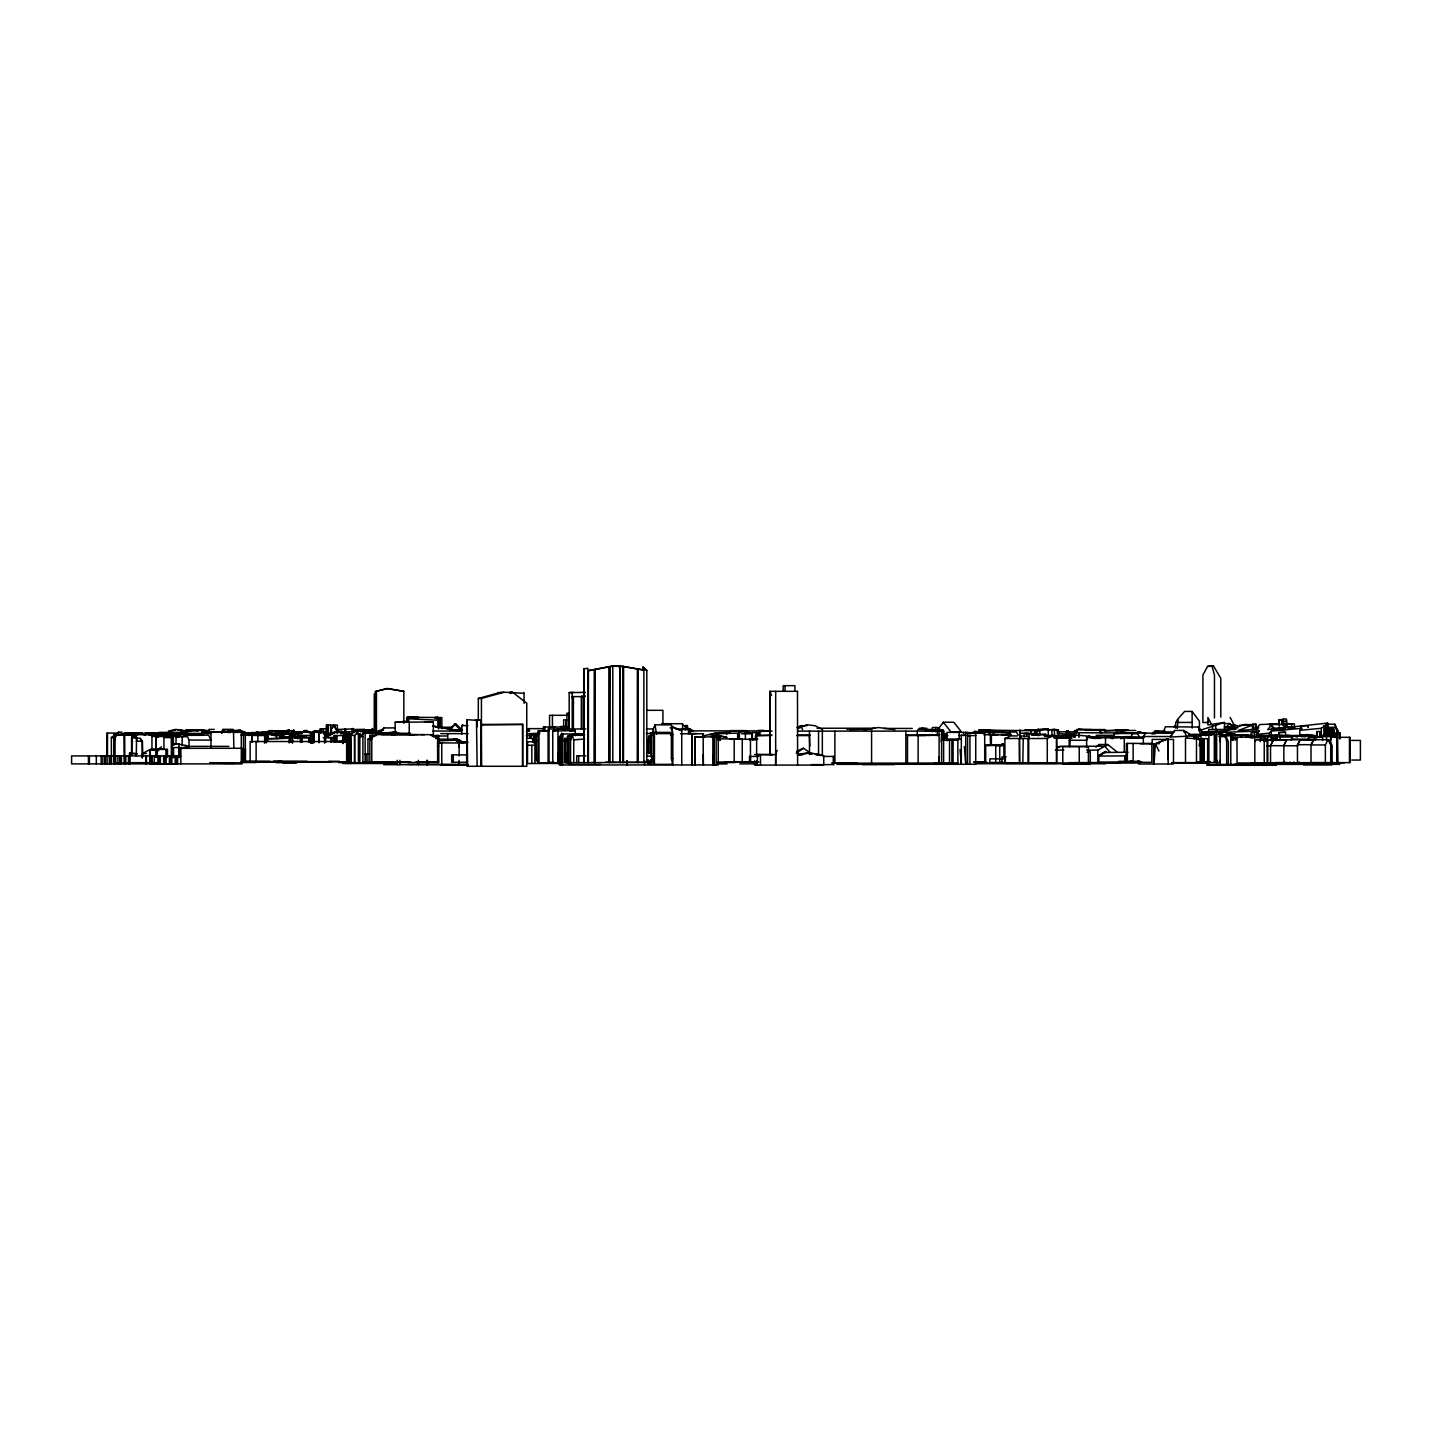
<?xml version="1.0" encoding="UTF-8"?>
<svg xmlns="http://www.w3.org/2000/svg" width="1432" height="1432" viewBox="0 0 1432 1432"><rect width="100%" height="100%" fill="white"/><g stroke="black" fill="none" stroke-linecap="round" stroke-linejoin="round"><path stroke-width="1.5" d="M1033.94 735.01L1033.94 733.632L1036.231 732.772L1038.755 734.365L1031.881 735.278L1045.933 734.365L1038.755 734.365M314.235 742.492L313.608 732.665L312.194 732.665L312.445 743.351M587.8 686.519L587.89 670.874L615.545 665.719L620.217 666.56L620.217 762.522M245.445 748.524L245.337 761.788L245.337 734.723L246.984 734.723L245.14 735.493L246.984 734.723M994.22 734.544L993.128 732.289L994.22 734.544L990.121 734.706L1010.867 735.189L1009.649 734.562M348.925 736.388L348.728 731.627L348.728 736.191M777.129 750.386L775.679 754.592L775.679 765.082L775.679 691.334M477.053 726.919L477.142 720.35L475.138 720.207L481.438 719.92L479.183 719.92M1167.796 759.515L1168.154 739.431M620.02 670.928L620.11 666.56L623.6 666.399L623.475 762.522M459.028 747.325L459.135 742.993C455.788 738.948 457.345 742.492 457.041 738.858A39.595 2.864 8.9 0 1 452.995 739.27M1220.297 760.32L1220.153 764.437L1220.153 734.401L1192.212 734.598L1194.127 737.82M481.206 729.228L481.438 724.878L522.787 724.413L481.188 724.413L481.438 766.281L481.438 698.44L503.849 692.265M941.2 741.937L941.612 735.618L943.616 735.618L943.616 763.023L832.26 763.238M267.641 740.022L267.945 735.654L264.544 734.849M1220.153 741.812L1220.565 735.994L1225.255 734.598L1228.352 741.812L1228.352 764.437M136.291 756.024L136.541 738.142L140.103 738.357L142.448 741.257L142.752 754.038M1337.094 739.628L1337.381 736.836L1337.739 762.988L1311.282 762.988M135.968 734.455L135.968 737.981L136.309 734.437M177.013 737.373L178.338 734.598L178.821 737.462M169.585 735.046L168.332 735.511L176.351 734.67M145.348 733.256L180.128 733.059M176.136 734.401L176.566 733.184M180.504 734.419L180.683 733.22L138.761 733.56M1199.193 745.893L1200.141 739.682L1196.651 735.475L1194.234 738.858M371.461 740.129L371.282 735.744L370.798 738.644C370.208 732.987 378.692 736.352 369.725 735.779L369.725 738.644L367.952 739.216L367.952 762.003M438.353 744.944L438.532 746.663M1105.146 731.537L1104.895 729.568L1076.596 729.568L1076.005 732.665L1076.005 731.179L1074.788 731.179M350.375 759.264L350.428 763.489L350.428 740.935L348.674 740.935L348.728 746.645M221.942 733.309L222.748 729.353L233.094 729.353M1270.739 740.684L1271.365 737.623L1277.29 738.16L1271.365 737.623M1275.966 740.684L1276.592 737.623M402.911 721.37L406.527 721.37L407.153 717.146L417.911 717.217C418.681 721.245 404.898 713.512 407.959 721.37M180.504 733.703L180.88 731.895L181.864 732.289M201.679 733.703L202.055 731.895L203.058 732.289M1329.594 743.369L1331.635 737.015L1336.146 736.531L1337.47 739.36L1337.47 763.668L1283.842 763.703L1283.842 745.66L1286.527 739.897L1273.209 739.932L1270.542 745.66L1270.542 763.238M1113.111 737.587L1114.203 733.488L1137.473 733.506L1139.603 737.534M570.545 740.505L572.03 734.92L573.731 739.897L573.731 762.63M290.947 734.043L291.34 732.665L291.645 734.043M1131.155 737.48L1132.318 733.488L1137.473 733.506M365.339 731.322L365.679 730.177L375.274 730.177M186.948 731.143L185.927 730.141C189.4 728.906 192.694 731.967 192.067 729.747L201.93 729.747L209.054 731.34L209.054 729.425L214.245 729.389M1065.265 736.066L1066.876 730.821L1068.129 730.821L1068.845 733.56M1067.287 733.56L1068.129 730.821M974.44 732.307L974.798 731.108L975.407 732.933M1283 723.643L1281.604 723.769L1281.891 719.634L1279.259 719.634L1279.098 723.894L1270.005 723.769L1277.953 723.983M694.842 737.319L703.327 736.818L694.842 737.319L694.842 764.939M1177.301 728.369L1178.071 720.063L1175.726 722.283L1175.726 728.172M1192.176 728.047L1192.086 711.436L1184.622 711.436L1177.014 720.028M1153.494 734.025L1154.944 731.215L1165.38 731.215M712.868 764.939L712.868 737.247L718.238 736.263L718.238 764.939L559.321 764.939L559.321 737.176L561.845 733.363L560.449 737.176L560.467 764.939M651.542 757.206L651.918 756.132L647.443 756.132M1001.147 745.356L987.382 745.356L1003.259 744.694L991.32 745.302L991.445 734.652L990.121 734.544M1008.45 735.189L1009.649 732.003L1010.867 735.189M974.44 733.238L975.085 731.555L979.291 731.555M407.189 721.37L407.189 717.199L441.861 717.575L441.861 728.691M1174.258 727.134L1174.938 725.38M1006.213 732.754L1008.092 734.544M363.621 730.535L364.856 730.535L364.534 729.425L355.906 729.425M1291.27 739.807L1292.452 737.015L1280.029 737.05L1270.327 735.243L1265.315 740.058M1163.07 732.235L1165.469 726.758L1198.316 727.062L1205.869 735.797M1307.899 739.252L1308.884 737.015L1313.395 736.531L1336.146 736.531M1273.245 739.843L1270.542 746L1266.694 746M1250.798 736.979L1248.292 734.67L1246.198 736.979L1261.431 735.583L1265.1 737.766L1264.026 739.521L1256.473 736.746L1252.141 738.107L1246.771 736.871M168.743 734.795L158.648 735.117M1300.149 739.897L1297.464 745.803L1270.542 745.66M1094.853 738.751L1096.429 735.296L1114.543 735.296L1113.111 738.339M527.334 731.358L528.408 728.637L543.498 728.637M672.825 764.939L672.825 734.347L671.447 724.861L655.086 724.861L653.457 728.423L653.422 764.366M1283.842 745.66L1286.509 739.914M1125.373 756.615L1126.912 753.483L1127.342 756.597M351.61 730.141L352.433 728.476L353.561 731.68M371.407 730.087L372.213 728.476L373.322 729.747L363.674 729.765M1281.729 723.894L1281.891 719.634M1069.221 746.376L1069.221 740.272L1071.548 735.618C1073.517 734.294 1104.448 737.247 1091.703 738.196L1095.176 736.961M970.556 732.647L969.929 733.9M1088.964 735.618L1086.62 740.272L1069.221 740.237M397.058 763.184L359.844 763.184L359.844 736.675L364.766 732.683L397.058 732.951M1325.37 763.417L1325.37 744.944L1328.073 739.682L1330.722 745.034L1330.722 763.417L1311.014 763.417M1248.292 734.67L1235.386 735.672M1291.27 740.058L1292.917 736.227L1312.732 735.69L1309.439 736.227L1307.899 739.807M1220.798 717.11L1220.798 678.321L1213.531 666.059L1207.623 666.363L1202.898 674.991L1202.898 722.587L1208.68 722.39M1297.464 763.703L1297.464 744.694L1300.202 739.753M1311.014 763.703L1311.014 744.694L1313.753 739.753L1311.014 744.944L1325.37 744.944M188.29 731.161L189.024 729.819L197.061 729.783L198.386 730.929L189.919 730.929M383.865 762.88L350.464 762.88L350.464 735.063L354.062 731.018L358.34 731.018L356.461 733.56L360.041 734.222A2.721 1.325 3.5 0 0 360.399 735.099L361.723 735.672M1329.361 735.565L1319.964 735.583L1339.779 734.831L1339.779 739.055M653.457 730.356L651.918 733.811M237.73 732.217C240.325 729.747 243.995 732.737 237.73 730.768L237.73 732.217L233.935 732.468M1193.375 735.923L1170.481 736.997L1174.491 730.427L1183.673 730.427L1194.127 736.764L1196.883 736.71M203.434 735.296L188.505 735.314L189.865 733.685M111.392 763.883L111.356 737.748L112.161 736.478L116.225 736.478M334.372 725.022L330.72 729.443L334.372 725.022L336.162 729.479L354.08 728.87L354.08 732.754M163.946 749.401L163.946 737.605L173.362 737.605L173.362 743.709L172.144 745.589L176.924 743.709L189.024 746.233M1326.766 727.51L1334.749 727.51C1340.424 729.049 1335.054 736.334 1333.55 734.491L1334.302 734.992M1209.521 735.457L1211.866 732.074L1217.934 732.074L1223.376 736.621L1222.373 736.46M1074.036 735.475L1078.35 729.336L1092.294 729.622M1170.481 736.997L1172.754 733.274L1074.143 732.683L1074.143 737.337M1143.345 743.512L1143.345 736.531L1145.636 733.274M585.294 695.988L581.338 696.704L581.338 728.816M764.42 730.893L763.31 731.215M1201.806 735.565L1188.918 735.225M671.644 760.571L672.145 733.614L656.894 733.614M938.085 729.192L943.33 722.229L953.802 722.229L961.319 731.77L950.866 731.77L943.33 722.229M1218.238 732.343L1225.04 732.2L1230.357 734.92L1224.772 735.099L1218.346 732.2M379.892 733.059L384.009 727.939L394.928 727.904M1230.786 735.69L1232.164 733.972L1228.37 733.972L1224.772 736.066L1230.786 735.69L1230.786 764.437M572.603 735.976L570.348 735.028L569.453 736.138L572.12 735.618L570.545 735.493M571.064 735.493L584.399 734.92M1253.43 729.479L1253.43 724.789L1238.215 730.517L1255.971 729.192L1259.82 724.538L1272.332 724.073L1267.714 729.568L1327.679 723.088L1327.679 734.419M1254.808 741.74L1256.795 739.395L1267.105 741.024L1256.795 739.395M570.33 735.028L565.372 740.845L567.269 740.863L567.269 762.737M403.197 733.99L395.16 732.969L396.109 731.842L383.669 733.148M379.194 733.399L384.009 727.939M461.784 734.025L461.784 725.577L462.876 724.789M347.135 733.685L345.613 734.079L346.419 731.788L346.419 734.043L336.932 731.537C314.055 744.318 337.057 726.167 344.271 732.468L336.574 731.143M457.291 740.881L459.135 742.922L467.065 742.922M266.28 732.737L267.569 731.305L270.236 731.305L268.428 733.291M356.461 733.56L354.51 735.601L350.464 735.063M449.916 729.98L455.627 723.769L462.464 730.141M233.541 732.164L233.864 747.504M1237.624 728.029L1232.934 727.116L1229.605 723.536L1224.485 728.906L1224.485 722.426L1207.91 724.968L1207.91 717.486L1211.83 724.825M1255.918 734.419L1269.217 733.166L1271.24 731.108L1302.136 728.262L1299.826 730.32L1299.826 734.419M448.86 729.336L455.627 723.769M600.921 764.384L568.934 764.384L568.934 739.037L570.545 737.444L570.545 764.384M1257.063 733.274L1259.354 731M557.943 752.963L558.426 763.417M124.136 763.883L123.94 734.688L127.609 734.688M221.244 732.54L222.569 731.251L227.706 731.895L222.569 731.251M1299.826 730.32L1321.271 728.297L1325.316 725.38L1325.316 734.419M1327.679 723.088L1327.339 736.138M210.2 732.361L211.471 732.665M1048.278 729.013L1037.216 729.765L1048.188 728.906L1049.549 729.962M120.073 734.688L125.3 732.772L141.875 732.772L143.128 734.616M309.473 737.373L308.757 742.313M1095.945 747.146L1098.917 744.533L1107.813 744.533L1117.049 751.979M1106.184 745.965L1107.813 744.533M1152.008 734.151L1155.248 731.358L1163.303 731.842L1155.248 731.358M431.229 735.493L438.604 735.493L438.604 762.468L369.85 762.451L369.85 738.554L375.936 734.616L391.205 734.634M438.46 740.845L459.511 739.986L462.769 742.098M1240.524 736.746L1242.779 734.777L1234.277 734.777M993.128 732.754L994.22 732.754M998.086 745.517L1003.581 744.264M242.294 732.54L245.749 732.737L241.238 732.343L243.243 732.719M158.415 749.043L161.548 746.842M796.317 753.178L803.477 748.22L811.443 753.733M1105.182 751.514L1097.807 756.096L1125.373 755.881L1125.373 762.343M987.382 745.356L996.941 745.034L994.417 745.302M179.358 735.386L180.199 734.831L177.085 735.35M1098.863 762.343L1098.863 756.096L1104.412 752.516L1128.04 752.248M435.972 718.363L437.637 717.271L439.642 718.363L439.642 727.08M796.604 751.335L803.477 748.22M268.428 732.092L269.717 730.678L282.068 730.821M268.554 731.483L272.85 730.678M1098.863 756.096L1106.238 751.514M266.674 734.007L268.411 732.933L270.881 734.007M756.633 754.575L756.633 735.583L772.099 735.028M292.432 743.172L292.432 737.015L309.473 737.39L308.542 742.223M312.892 734.544L310.834 734.92L310.834 743.315M528.05 730.947L529.482 730.087L528.265 731.108M296.191 737.784L295.887 736.478L295.153 737.623L280.368 737.623M369.85 738.554L376.795 734.616M440.036 727.742L439.642 718.345L435.972 718.327L435.346 717.146L435.328 718.363L437.637 717.271M995.025 745.517L1003.259 744.443M1086.727 750.117L1097.825 750.117L1104.806 746.269L1109.872 752.033M1056.834 748.184L1060.36 746.269L1104.806 746.269M798 728.655L806.592 724.771L815.13 725.738L822.63 729.622M796.926 727.671L800.524 725.72L807.093 725.738L806.592 724.771M342.821 736.8L346.365 735.135L342.821 736.8L342.821 743.477M336.162 729.479L337.361 728.852L337.361 725.147L326.371 725.129L326.371 735.439M1227.188 733.291L1235.136 734.168L1235.136 740.416M251.871 734.168L257.223 732.289L256.31 731.842M252.766 734.168L257.223 731.842M456.092 740.774L459.511 739.986M709.61 734.115L739.377 733.005L739.377 738.572M292.665 731.125L293.918 730.481L294.061 732.593M326.979 736.138L336.824 731.143M306.215 730.445L295.619 734.634L306.215 730.445L312.265 733.22M285.684 731.125L293.918 730.481M1003.188 743.584L998.534 745.768L1003.904 745.732L1003.904 756.848M254.252 733.614L257.187 732.289M254.287 733.918L258.476 732.289M1019.459 763.381L1019.459 738.59L1047.275 738.465L1053.075 735.869L1056.78 737.229L1056.78 763.381L1004.906 763.381L1004.906 738.5L1010.777 735.869L1017.168 735.958M1023.236 738.59L1022.824 763.381M1019.459 738.59L1019.673 763.381M1065.462 736.495L1070.796 734.168L1074.573 734.168M336.932 731.537L325.512 735.618M705.206 736.37L702.253 736.281M292.88 741.167L291.269 741.865M711.847 734.168L714.854 732.915L730.052 732.289M243.494 761.788L243.494 735.493L245.337 734.723M758.262 734.294C758.011 730.427 753.715 736.746 756.042 738.572M761.108 731.752L758.262 732.933M739.002 738.572L739.002 733.005L742.045 731.752L751.979 732.808L751.979 738.572M1150.182 744.246L1154.067 744.246L1168.154 738.626L1168.154 763.99M1168.154 738.626L1153.548 744.604L1153.548 763.99M1232.594 765.279L1236.371 763.739M985.681 762.952L985.681 745.356L989.942 745.356M186.84 735.153L189.024 740.022L210.969 740.093L208.625 735.153L186.84 735.153L182.15 737.015M144.364 735.35L148.409 733.775L154.871 734.992M670.14 727.904L673.362 727.188L681.739 730.768L681.739 764.939M671.554 727.886L673.362 727.188M703.166 737.319L702.611 733.739M290.696 738.16L266.298 738.769L290.696 738.16L290.696 742.438M1224.485 722.426L1198.87 730.696M272.599 734.294L279.795 732.432L273.405 733.846M1086.62 747.504L1086.62 736.907L1093.744 737.283M662.354 723.715L666.99 723.715M751.711 732.701L756.902 732.45M576.827 735.296L581.016 733.846L584.542 734.527M579.817 735.314L582.77 734.294M1131.531 760.911L1127.342 762.343L1127.342 743.423M371.515 735.565L371.515 738.644L367.952 739.216M552.77 763.417L552.77 731.072L560.521 728.584L566.052 729.729M280.833 735.099L285.809 733.56L297.409 733.417M282.981 735.099L287.904 733.56L294.097 735.762L292.056 735.779M228.153 730.588L240.54 730.571L228.153 730.588L228.153 732.701M569.238 735.583L574.662 733.99M1336.414 736.782L1334.534 737.319L1337.094 736.782L1337.094 762.988M478.288 720.368L478.342 698.458L500.914 692.265L512.799 692.426L526.761 703.202L526.761 766.281L467.029 766.281L467.029 719.705L467.62 766.281M286.794 733.614L280.439 735.332L288.995 733.614L295.01 735.654L288.799 734.294M1275.286 735.368L1283.412 735.475M375.363 733.399L375.363 691.495L386.855 688.541L403.824 691.37L403.824 723.303M375.363 691.495L387.947 688.541L403.824 691.37M276.573 738.679L276.573 736.012C276.591 729.353 238.124 736.871 246.716 734.974M250.17 733.882L253.858 732.987M157.824 734.706L154.173 735.368L154.173 734.151L157.216 733.435L159.507 735.457M191.208 734.365L186.196 734.992L192.228 735.296M702.056 737.247L718.238 736.263M1314.218 738.232L1322.613 736.281L1330.632 736.281M567.502 762.737L567.502 736.299L569.059 736.066M248.452 735.439L253.339 734.58L252.211 734.58M343.68 740.165L341.872 740.541L341.872 742.188M280.35 733.345L280.35 731.913L289.246 730.087L289.246 734.419M280.35 731.913L289.246 730.087M1164.86 731.43L1153.494 732.361M1256.15 736.728L1261.431 735.583M1207.623 666.363L1213.531 666.059M1086.924 752.319L1090.289 751.603L1090.289 763.972L1062.777 763.972L1062.777 746.716L1088.409 746.716L1088.409 763.972M569.184 728.637L569.184 692.587L584.972 692.372M573.409 692.354L569.184 692.587M170.175 731.143L175.402 730.069M177.156 729.711L189.024 731.179L189.024 729.819M137.472 733.649L141.875 732.772M390.56 732.969L389.647 733.148L396.109 731.842M137.812 732.898L138.886 733.918L135.431 733.381L139.19 732.898L127.86 733.095L135.539 734.795L135.539 733.667L160.724 733.667M170.408 733.954L174.597 733.13L161.709 733.972M369.886 734.043L379.731 732.11L359.468 731.072M153.958 734.634L150.593 735.296L154.96 734.634L158.236 737.015M255.916 733.166L252.157 732.504L244.926 733.9L254.037 732.504M588.785 670.48L613.612 665.719L620.217 666.56M135.807 734.473L155.515 734.186M1306.897 736.155L1308.866 735.958L1304.552 736.782M702.879 735.851L709.162 734.652L718.971 736.299L718.971 740.559M1227.636 733.059L1235.136 734.168M271.937 734.294L288.441 731.734L292.056 735.081L289.246 735.063M275.284 734.168L288.441 731.734M261.931 733.793L267.659 732.737L280.779 735.171L265.976 732.737L261.412 733.542M153.493 735.368L157.234 734.706M185.927 730.141L209.287 730.553M959.172 735.529L965.723 735.153L963.575 735.529L963.575 732.378M256.131 735.296L252.229 735.296L255.415 734.616M802.457 754.754L798.465 754.413L807.147 752.874L812.445 753.93M749.187 739.861L757.582 739.288L752.086 739.521L755.398 739.521M684.8 729.765L688.667 729.103M863.943 729.962L878.442 727.528L894.803 729.676M153.045 734.455L151.846 734.777M1282.857 728.262L1275.142 728.369L1268.877 724.538L1283.806 724.538L1289.856 728.297L1283.806 726.4M1301.706 736.782L1305.787 736.227M1261.431 736.871L1271.652 735.565M1259.981 736.871L1270.22 735.833M1122.402 731.072L1126.053 730.624M326.156 735.135L327.445 734.598M332.027 732.951L325.941 733.667L326.156 734.759M336.09 732.45L354.617 731.627M583.737 762.522L583.737 668.744L587.89 668.332L587.89 762.522M1116.154 731.072L1120.325 730.624M176.44 733.56L179.788 733.202M536.463 735.547L538.002 735.386M245.552 735.26L246.537 734.92M1070.474 733.56L1071.816 733.757M1056.852 736.513L1065.283 735.672M179.394 736.263L177.729 736.585M1325.316 725.38L1326.963 723.411L1326.909 736.138L1326.855 729.479L1333.836 729.479L1333.836 736.138M154.656 733.184L156.142 733.059M749.187 739.306L756.955 738.626M573.731 739.897L584.865 738.984M1136.883 732.468L1141.089 732.146L1137.259 732.146M340.601 733.757L344.271 733.488L344.271 737.623M262.307 735.028L257.867 735.35L257.867 741.955M1233.919 729.264L1224.485 727.116L1234.635 727.116M536.141 743.029L536.141 734.401L538.844 734.222M1272.243 735.278L1279.868 735.404M236.781 732.468L240.54 732.2L238.177 732.217L237.73 730.768M562.776 734.795L561.845 733.363M264.83 733.954L270.97 733.578L258.476 733.936M1105.88 730.929L1127.968 729.711L1125.677 729.711M1119.466 730.123L1121.721 730.016L1115.6 730.356M564.655 726.418L560.449 726.633L565.64 726.597M526.976 733.828L539.971 733.148M1285.524 732.235L1278.651 732.558L1285.524 732.235L1285.524 735.475M262.11 733.864L269.986 733.542M1235.136 738.071L1230.786 738.25L1237.194 738.572M989.1 745.177L991.928 745.356M999.715 762.952L999.715 745.195L995.741 745.356L995.741 762.952M1253.43 724.789L1244.551 724.467L1226.633 730.929L1201.287 731.877M1201.681 733.148L1212.116 732.754M1220.171 732.468L1252.069 731.287M552.77 731.072L575.306 730.517L575.306 735.493M178.731 757.224L178.731 748.345L242.133 748.292L242.133 763.883L71.6 763.883L71.6 755.935L180.862 755.935M251.334 732.951L255.147 732.862M1204.008 762.468L1204.008 741.078L1196.651 739.002L1200.141 739.002L1200.141 762.468M478.288 698.476L481.438 698.44M154.173 734.151L155.748 734.115M620.11 762.522L620.11 666.471L618.302 666.507L620.325 666.131L643.863 670.069L643.863 762.522M849.283 729.604L871.909 729.246M395.16 732.969L395.16 722.301L406.079 722.14M395.16 722.301L433.323 721.943L433.323 737.015M907.888 735.565L939.088 735.278L905.865 735.046M638.117 762.522L638.117 669.013L623.6 666.399M637.992 762.522L638.117 669.013M256.328 732.289L266.8 732.2M1044.877 736.531L1049.942 736.478L1048.224 736.066L1048.296 729.837M566.553 727.062L567.609 727.044L567.806 729.747M293.488 731.555L293.506 737.426M250.94 735.171L261.949 732.808L276.573 736.012M1327.231 727.563L1334.749 727.51M554.291 727.062L555.401 727.044M120.073 734.276L124.244 734.383M681.739 730.768L671.966 727.188M917.858 729.389L932.071 729.461M936.438 729.425L940.788 729.389M751.889 733.828L741.651 733.757M301.4 737.623L301.597 742.223M266.37 732.235L264.455 732.235L269.556 732.02M288.047 732.629L292.056 732.611M928.187 730.302L931.104 730.284M933.217 730.284L943.312 730.231L944.118 735.726M292.432 737.015L301.973 737.677L301.973 742.027M1045.271 736.102L1049.692 736.084L1047.759 736.084M441.772 764.67L441.772 742.886L439.66 742.886L459.135 742.993M154.029 750.028L156.804 750.028L150.056 749.473L142.502 753.626L142.502 757.707M358.09 730.302L365.697 730.266L366.18 731.806L365.679 730.177M1284.719 728.333L1278.221 728.351L1284.414 728.351M150.235 732.862L147.174 732.862L151.219 732.862M124.835 763.883L124.691 734.544L126.535 735.189L124.208 734.688L133.498 735.26L114.148 734.473L114.148 757.707M126.535 735.26L114.148 734.473M687.951 733.596L697.08 733.56M1283.108 719.079L1283.108 723.894L1283.108 719.079L1286.473 719.061L1286.777 727.51M1035.068 734.688L1035.068 730.32L1036.696 730.32L1039.829 730.768L1039.829 735.063M944.028 731.179L942.095 731.179L944.44 734.562L944.44 738.787M180.504 733.452L201.679 733.399M1038.755 733.739L1023.558 733.632L1033.94 733.632M1058.355 736.746L1066.482 736.728M1301.455 740.04L1315.31 740.004M437.512 742.886L441.772 742.886M612.789 666.238L612.789 762.522M583.737 668.744L584.256 762.522M595.157 669.585L595.282 762.522M570.545 762.63L646.817 762.522L646.817 670.462L642.932 667.205L642.932 670.087M797.606 691.334L769.879 691.316L769.879 754.539L772.707 754.592L754.575 754.539M512.799 692.426L509.917 692.426L524.076 693.374L524.076 703.309M500.914 693.357L498.282 692.426M375.363 693.929L374.271 693.929L374.271 731.68M584.972 696.596L572.209 696.596L573.534 703.094M646.638 710.326L662.927 710.326L662.927 723.769M569.184 713.261L566.893 713.154L566.893 728.62M568.432 715.302L549.566 715.302L549.566 728.154M435.346 718.363L439.642 718.363L438.908 727.08L439.069 718.363L437.279 717.271M406.527 718.524L407.905 718.524M408.693 721.245L408.371 718.757L438.55 720.242L438.55 729.031M567.878 719.866L563.653 719.866L563.653 726.418M1279.098 719.956L1281.729 719.956M1283.412 721.137L1286.777 721.137M425.25 721.943L433.323 721.943M1177.301 722.426L1192.176 722.426M1224.986 723.536L1229.605 723.536M1281.604 723.375L1285.148 723.375L1285.148 727.599M1286.473 723.5L1291.628 724.037M661.638 723.715L682.599 723.715L682.599 730.248M682.795 724.986L692.945 731.161M1239.682 725.272L1252.32 725.272M1300.721 727.188L1300.721 725.773L1307.989 725.773L1308.401 727.188M567.609 727.044L543.355 727.044L543.355 730.714M1224.485 727.116L1231.252 727.116M435.543 727.241L451.313 727.241M1254.718 727.993L1258.889 727.993M817.028 728.226L874.916 728.226M919.272 728.279L926.808 728.279M883.705 728.441L912.274 728.441M921.904 728.584L920.83 728.584L923.926 728.441L922.852 728.441M328.035 728.852L319.945 728.852L319.945 733.22M461.605 729.21L460.102 728.977L460.102 731.09L432.947 731.036M585.795 728.96L548.098 728.96L548.098 762.325L554.112 762.325M646.369 728.96L653.278 728.96M675.94 728.96L690.349 728.96L690.349 733.417M1058.409 736.639L1058.409 729.926L1054.453 729.353L1051.965 729.353L1051.965 736.084M1235.923 729.479L1208.68 729.479L1208.68 732.772M1253.036 729.479L1257.94 729.479M1284.719 729.479L1272.332 729.479L1272.332 724.073M356.138 731.931L356.944 730.034M978.754 730.087L990.264 730.213M1024.793 729.837L1053.737 729.837M383.543 730.302L379.337 730.302L379.659 732.271M690.994 730.231L692.569 730.231M758.28 730.409L764.044 730.409M926.629 730.231L943.312 730.231M1084.633 730.338L1099.257 730.338L1101.53 733.148L1099.203 730.463L1135.719 730.463M730.839 730.624L746.645 730.606M995.759 730.714L984.894 730.213M364.981 731.108L371.389 731.125M527.334 730.947L529.572 730.732M689.347 730.875L768.232 730.875M925.305 730.947L930.728 730.947M314.288 731.108L320.159 731.108M360.094 731.036L366.502 731.036M772.099 731.125L759.246 731.125L759.246 735.028M797.785 731.125L941.844 731.125L941.844 734.92L943.616 735.618M526.439 731.43L528.408 731.43M243.243 731.842L243.028 734.168L242.115 732.003M360.399 731.734L370.87 731.734M1056.888 731.806L1077.007 731.806M118.409 732.128L122.078 732.128M229.245 732.092L204.49 732.092L202.735 733.381L210.576 733.363L205.886 733.363L210.969 732.092L210.969 747.468M264.669 732.2L268.285 732.092M292.432 732.146L314.02 732.146M972.883 732.164L1016.362 732.003L1018.242 735.189M1157.557 731.931L1174.58 731.931M1183.96 731.931L1186.734 731.931M158.916 732.378L185.605 732.378M186.071 732.343L186.966 732.343M314.02 732.325L320.482 732.325M653.422 732.504L672.27 732.504L672.27 764.366M984.697 732.325L1004.476 732.325M364.766 732.683L378.889 733.274M669.639 732.629L650.576 732.629L650.576 753.787M966.546 732.647L984.697 732.88L984.697 762.307M989.011 734.706L989.011 732.289L1007.322 732.754M1335.877 732.683L1340.173 732.683L1340.173 737.14M118.82 733.077L106.773 733.077L106.773 756.239M241.793 733.077L263.327 733.077M266.71 732.933L268.411 732.933M276.09 733.417L278.542 732.933M243.655 733.256L280.994 733.345L280.994 731.913M302.027 733.327L293.506 733.238L301.722 733.739M410.626 733.291L362.905 733.238L362.905 763.184M1020.014 733.256L1029.035 733.256L1029.035 737.677M167.401 733.488L190.17 733.488M202.306 733.614L203.738 733.488M274.496 733.417L281.191 733.417M440.716 733.632L468.21 733.632M646.333 733.47L651.918 733.47M944.118 733.632L945.997 733.632L945.997 735.475M1076.076 733.56L1065.999 733.56L1065.999 736.979M160.563 733.793L147.89 733.918M174.865 733.99L202.306 733.99M267.426 733.721L270.093 733.721M323.471 733.918L330.004 733.918M352.129 733.954L344.79 733.954L344.79 742.385M387.553 733.828L391.24 733.828M582.842 733.972L561.899 733.972L561.899 764.939M680.486 733.739L703.166 733.739L703.327 764.939L703.255 754.324M1070.474 733.9L1075.79 733.9M127.806 734.527L178.338 734.598M536.141 734.401L536.463 760.911L538.002 760.911M574.053 734.401L583.039 734.401M671.644 734.347L672.825 734.347M137.15 734.795L115.544 734.688L116.744 735.475M151.738 734.723L177.299 734.777M279.562 735.529L275.624 735.404M291.734 734.867L293.936 734.867L289.712 734.652M391.58 734.634L395.268 734.634M420.364 734.652L431.641 734.652C437.798 739.395 439.087 736.155 435.883 738.554M983.856 734.706L997.8 734.652M1001.487 734.652L1010.867 734.652M1199.998 734.634L1189.187 734.634L1197.224 734.598M148.964 735.189L152.436 735.189M241.006 735.153L268.16 735.636M797.785 735.028L810.369 735.028M1188.9 735.046L1211.83 735.171M158.039 735.332L158.97 735.332M174.614 735.225L175.635 735.225M297.731 735.422L311.048 735.422M572.12 735.493L569.578 736.12M651.542 735.332L653.422 735.332M670.749 735.332L672.002 735.332L672.002 758.656M1043.713 735.475L1069.507 735.475M1196.651 735.475L1199.604 735.475L1204.008 741.078M1240.524 735.475L1252.642 735.475M1257.045 735.475L1298.878 735.475M156.088 735.547L166.219 735.547M172.681 735.547L178.821 735.547M346.079 735.565L334.121 735.565L334.121 742.134M376.24 735.583L372.213 735.547L373.609 735.708M526.242 735.69L537 735.69M756.633 735.583L771.4 735.583M796.639 735.583L809.474 735.583L809.814 746.144M947.859 735.636L944.834 735.636L944.834 738.429M975.747 735.565L967.567 735.565L969.929 735.672M166.524 735.958L169.549 736.424M314.27 735.923L312.856 735.923L312.194 732.665M432.303 735.994L447.375 735.994M135.968 736.281L131.923 736.281L132.12 734.419L133.158 734.544M172.502 736.263L186.643 736.37M567.502 736.299L568.057 762.737M1048.904 736.281L1075.271 736.281M1292.917 736.227L1309.439 736.227M1310.62 736.37L1313.234 737.104M186.608 736.585L151.953 736.406L152.257 734.437M359.844 736.675L362.905 736.675M1130.707 736.621L1125.248 736.621L1125.248 737.605M1170.481 736.513L1143.345 736.531M1218.847 736.46L1222.749 736.46M1265.351 736.675L1271.652 736.675M279.562 736.871L305.929 736.871M343.125 736.8L343.233 743.477M1054.883 736.853L1070.527 736.853L1069.811 746.788M1086.62 736.907L1124.263 736.943L1131.119 738.124M1095.176 737.176L1098.255 737.176M1124.263 737.229L1143.828 737.229M1259.713 737.176L1236.997 737.176L1237.051 762.952L1289.194 763.077M1308.884 737.015L1321.288 737.015M328.537 737.534L335.016 737.534M1054.274 737.587L1056.422 737.587L1056.422 763.381M1111.626 737.659L1120.325 737.301L1120.987 738.858M1142.432 737.516L1122.402 737.57L1123.064 738.465M1336.11 737.301L1350.018 737.301L1350.018 762.612L1312.732 762.558M323.364 737.731L331.615 737.731L331.615 742.08M1071.297 737.659L1054.435 737.462M1089.537 737.82L1137.062 737.605M1339.564 737.641L1340.925 737.641L1335.107 737.373M137.311 737.981L131.547 737.981L131.547 754.431M294.401 737.91L310.69 737.91L310.583 742.313M536.015 738.142L535.353 741.776M1054.167 737.999L1072.12 738.053M1130.976 737.892L1143.685 737.892M1200.141 739.002L1185.499 738.017L1185.499 762.468M526.529 738.339L532.632 738.339L532.632 741.776M942.757 738.429L946.892 738.429M1131.602 738.124L1135.379 738.124M369.725 738.644L371.515 738.644M648.553 738.733L647.89 751.549M1004.906 738.5L1019.673 738.482M1199.765 738.769L1207.641 738.715L1207.641 762.468M717.432 738.894L742.241 738.894L742.241 762.236M946.677 739.055L961.319 739.055M437.709 739.163L457.381 739.163M729.98 739.234L756.955 739.27M115.437 739.449L113.987 739.449L114.041 763.883M1260.232 741.758L1260.232 739.521L1267.821 740.272L1267.821 762.952M1263.257 739.503L1268.931 739.503M1261.717 739.843L1328.95 739.7L1332.1 745.284L1332.1 762.558M942.936 740.201L957.865 740.201M1260.196 740.022L1272.565 740.022L1273.424 741.096M562.865 740.505L567.108 740.505M1260.232 739.503L1267.821 740.272M1351.736 740.416L1360.4 740.416L1360.4 760.052L1351.736 760.052M292.432 740.845L291.502 740.953L293.381 740.971M538.002 740.666L534.906 740.666L534.906 763.524M136.291 741.257L142.448 741.257M336.896 741.221L343.608 741.221M339.885 741.973L343.036 741.973M526.529 741.776L536.535 741.776M338.614 742.188L342.552 742.188M459.529 742.098L468.085 742.098M467.065 742.367L458.544 742.367L458.544 740.774M173.362 743.709L176.924 743.709M1140.158 743.817L1159.311 743.709M1297.464 744.694L1311.014 744.694M527.531 745.267L535.55 745.267M985.681 745.356L998.534 745.356M190.563 746.358L228.816 746.358M1056.709 746.681L1060.879 746.681M187.556 747.236L180.951 747.952L189.149 747.952M189.149 747.576L173.612 747.576L173.612 757.761M178.731 748.345L181.721 748.345M163.946 749.043L151.362 749.008L149.787 751.8M1055.402 750.117L1063.797 750.117M567.269 753.5L564.709 753.5L564.709 762.737L570.24 762.737M365.124 754.145L369.402 754.145M798.465 754.413L802.457 754.413M816.025 754.485L819.552 754.485M775.822 754.592L757.385 754.592L757.385 765.082M797.481 755.129L810.226 752.874L823.758 755.559L823.758 765.082L754.575 765.082L754.575 760.875M585.921 755.81L576.702 755.81L576.702 762.594M758.835 756.436L749.527 756.418L749.527 761.86M823.006 756.418L833.872 756.418L833.872 764.616L811.353 764.634M1006.231 756.848L1001.97 756.848L1001.97 762.952M672.897 758.656L671.375 758.656L671.375 732.504M1005.443 758.853L989.87 758.853L989.87 762.468L1005.443 762.468M273.673 761.126L281.71 761.126M241.829 761.377L269.932 761.377M279.025 761.305L307.021 761.305M328.537 761.287L339.348 761.287M1118.929 761.305L1140.23 761.341M241.238 761.466L331.615 761.681M734.383 761.663L741.382 761.717M1118.804 761.735L1129.347 761.735M241.972 761.788L346.634 761.896L346.634 741.525L250.135 741.525L250.135 761.896M362.905 761.913L410.626 762.057M415.871 762.021L438.532 762.021M724.538 761.949L758.495 761.86M973.903 761.788L984.697 762.021M1118.177 761.985L1139.729 762.003M1197.492 761.788L1210.183 761.788M257.42 762.092L277.826 762.092M291.09 762.128L325.601 762.182M340.261 762.218L342.821 762.218M605.647 762.164L651.918 762.289L651.918 756.132M717.432 762.236L758.835 762.164M973.921 762.307L986.845 762.307M1097.807 762.272L1151.811 762.343L1151.811 743.423L1126.358 743.423L1126.358 762.343M1196.991 762.236L1210.165 762.307M240.916 762.522L256.203 762.522M276.143 762.63L296.585 762.63M338.614 762.558L356.12 762.558M717.665 762.558L735.332 762.558M1069.221 762.647L1140.498 762.361M1172.092 762.63L1220.153 762.522M1275.286 762.558L1287.995 762.558M131.547 762.647L157.538 762.647M209.699 762.665L241.847 762.862M282.731 762.808L296.585 762.808M561.416 762.934L538.002 762.719L538.002 730.678L548.939 730.714L539.005 730.821L539.005 762.934M831.813 762.88L857.446 762.88M934.505 762.88L957.865 762.88M1110.964 762.826L1138.977 762.826M1171.841 762.773L1208.68 762.773M1250.691 762.826L1314.666 762.665M1338.705 762.898L1344.523 762.773M113.987 763.131L136.38 763.131M978.754 762.988L1120.128 762.952M1171.537 762.988L1208.644 762.988M174.865 763.524L176.888 763.524M223.446 763.399L234.759 763.399M342.821 763.489L385.512 763.489M561.255 763.417L527.531 763.524L527.531 741.776M1270.238 763.363L1303.961 763.363M177.013 763.829L150.593 763.829L150.646 755.935M875.847 763.811L882.273 763.811M975.371 763.739L1105.665 763.739M718.166 763.918L727.062 763.918M739.735 763.865L755.774 763.865M1138.547 763.99L1173.488 763.99L1173.488 739.431L1152.151 739.431L1152.151 743.709M1293.221 763.972L1312.106 763.972M407.905 764.366L467.458 764.366M672.897 764.366L647.89 764.366L647.89 760.088M836.915 764.348L876.921 764.348M881.235 764.276L975.747 764.276L975.747 732.665L984.697 732.88M1301.079 764.384L1208.34 764.437L1208.34 760.231M1302.01 764.33L1339.779 764.33M383.669 764.67L468.085 764.67M862.583 764.581L894.499 764.581M440.716 764.831L468.21 764.831M1220.386 764.867L1246.502 764.867M1303.299 764.885L1331.903 764.885M1276.324 765.279L1206.943 765.279L1206.943 761.305M509.917 693.357L511.135 693.357M408.371 721.263L408.406 718.13L418.269 718.13L417.911 717.217M438.049 727.742L438.049 719.168L440.036 719.186M1055.885 729.926L1058.409 729.926M453.801 729.747L459.994 729.747M979.148 730.087L1039.829 730.768M366.592 731.627L368.096 731.627M966.457 732.915L973.169 732.915M1114.203 733.488L1118.929 733.506M381.753 734.616L418.269 734.652M392.117 734.634L424.606 734.652M1028.462 736.531L1021.392 735.958L1021.392 737.122M164.537 736.263L156.052 736.406L155.909 749.384M133.373 737.283L135.503 737.283M111.356 737.748L115.527 737.748M290.606 741.579L293.13 741.579M642.932 667.205L646.817 670.462M585.062 692.623L582.985 692.372M1057.12 733.309L1066.625 734.204M228.118 731.43L221.602 731.412L221.602 732.987M1316.133 739.27L1291.27 739.073M437.404 745.839L438.353 745.857M476.48 720.35L477.142 766.281M294.33 732.396L299.736 732.432M254.27 734.813L256.203 734.831M944.44 734.562L941.11 734.544M369.725 735.779L370.798 735.779M129.506 756.848L129.506 753.16L137.275 753.733M146.368 753.465L142.448 753.751M1327.231 724.162L1334.928 724.234L1339.045 734.634M1316.939 735.887L1316.939 731.537L1319.964 731.555L1320.304 734.992M575.306 730.517L569.739 731.143M756.042 733.864L760.356 733.9M292.969 731.555L302.277 732.396L299.324 731.609M326.979 735.654L327.856 735.171L326.621 735.153M150.45 757.725L150.181 749.562L150.181 757.725M481.027 719.938L481.027 766.281M363.28 729.514L364.498 729.532M271.847 735.046L280.779 735.171M269.717 730.678L285.075 730.875M374.701 733.13L375.882 733.202C380.482 733.309 374.504 733.166 369.456 732.915M168.367 731.108L175.939 729.371L185.927 731.143L191.369 730.481M461.784 725.577L468.013 725.702M145.42 732.862L158.809 732.862M1303.317 736.227L1312.643 736.37M151.219 733.488L145.617 732.862M199.657 735.171L200.659 735.207M158.755 750.708L157.072 750.654L157.287 757.367M150.45 749.562L157.287 750.69L157.162 757.367L157.072 749.401L167.508 749.401L167.508 755.792M1230.249 724.449L1237.928 725.773M290.266 734.133L293.9 734.258M290.589 734.222L294.258 734.347M376.688 733.184L379.015 734.401M262.056 732.969L260.427 732.862L272.349 733.649L262.056 732.969L262.056 732.038L266.262 733.256M718.381 740.416L718.381 736.138L727.062 737.426L716.179 734.652M467.029 719.705L477.142 720.35M1078.35 729.336L1082.574 729.622M276.09 732.933L281.191 733.291M288.673 733.667L292.737 734.043L293.667 729.944L294.849 734.043M926.611 735.404L917.214 735.565L917.214 731.125M1309.439 735.511L1299.88 734.92L1307.327 735.511M369.456 732.611L388.43 732.898L385.512 732.611M294.401 737.015L301.973 737.677M1315.203 735.493L1305.984 734.867L1313.287 735.493M129.506 753.16L136.774 753.823M157.789 732.862L158.809 732.951M1105.504 736.943L1111.608 737.57L1105.504 736.907L1105.504 745.446M935.007 735.332L928.742 734.634L928.742 735.565M1287.583 723.661L1294.403 723.876L1294.403 728.19M389.647 732.969L395.339 733.721M1035.068 730.32L1037.556 730.66M1142.682 732.844L1145.833 733.309M981.922 732.217L983.193 732.414L976.427 732.217M238.482 731.036L236.889 730.785L238.07 730.982M1287.278 735.243L1296.748 736.71M406.33 733.954L397.201 733.775L403.806 734.025M410.143 734.634L414.278 735.368M637.992 669.013L643.863 670.069M433.932 726.131L459.475 730.714M432.679 726.131L460.102 731.09M150.593 733.775L156.088 734.813M815.345 754.503L820.643 755.559M568.486 736.066L570.24 736.317M569.274 736.227L572.961 735.314L571.44 735.028M1226.186 727.116L1230.41 728.011M135.431 733.112L138.886 733.918M846.831 729.174L847.869 729.425M263.524 734.974L264.741 735.26L261.358 735.117L264.741 734.867L264.544 743.154M244.013 733.667L245.481 734.025M647.336 752.248L651.542 753.25L646.602 752.248M1282.803 725.344L1295.28 728.351M334.64 731.537L338.346 732.54M807.147 752.874L810.673 753.912M277.289 732.432L281.012 733.614M1137.921 760.911L1142.11 762.343M382.559 732.701L378.603 731.215L378.603 733.095M125.658 734.92L124.691 734.544L125.658 734.688M1071.548 735.618L1074.716 736.961M304.193 730.445L312.337 734.186M356.138 730.034L358.823 731.34M461.82 742.367L462.769 742.832L457.614 739.986M998.534 744.604L999.715 745.195M430.799 734.652L437.727 738.142L435.883 737.158M1313.377 736.925L1306.646 734.437L1311.587 736.979M203.29 732.45L201.679 731.627L241.31 732.164L241.31 762.862M223.32 731.627L224.967 732.468M1281.318 729.855L1278.83 728.262M1101.119 737.748L1092.759 737.748M1070.796 734.168L1075.271 737.015M137.168 735.475L136.022 734.688M686.197 727.474L691.28 731.179M381.127 734.061L377.529 731.179M1244.927 734.67L1246.538 735.941M1036.858 734.473L1038.486 735.779M1098.917 744.533L1102.157 747.146M1098.971 738.572L1095.748 737.033L1097.485 738.572M158.648 733.435L160.545 735.117M1211.866 732.074L1215.786 735.869M454.338 723.769L460.406 729.89M1038.164 728.906L1039.202 730.052M1327.321 726.812L1329.809 729.89M1326.533 726.668L1328.807 729.479M1192.086 711.436L1199.443 721.209L1199.443 729.174M1131.119 738.465L1130.457 737.229M125.3 732.772L126.499 734.473M140.103 738.357L142.126 741.257L142.126 757.904M1247.845 736.084L1248.525 737.068M333.495 725.147L335.267 728.047M333.567 725.022L335.321 728.047M800.524 725.72L802.636 729.622M1230.16 717.486L1234.044 724.807M1183.673 730.427L1187.128 736.997M1296.551 735.69L1297.231 737.015M523.611 692.426L524.076 693.374M1158.953 751.084L1155.373 743.709L1154.067 763.99L1154.067 743.709M438.049 719.168L438.55 720.242M564.011 728.942L564.548 730.141M1111.608 737.301L1112.27 738.858M318.889 731.537L319.05 742.707L319.05 731.895L314.109 731.537L314.27 742.492M580.962 735.547L580.497 734.276L580.264 735.493M771.472 695.522L770.022 691.316L770.022 754.539M1198.316 727.062L1200.804 735.207M575.413 733.972L575.753 735.493M1300.721 725.773L1301.062 726.991M1334.928 724.234L1337.792 734.634L1337.792 729.873M1212.063 666.363L1214.461 675.045L1214.461 717.897M553.701 728.942L553.987 729.998M937.298 735.278L937.101 735.565M1066.876 730.821L1067.807 734.419M292.2 734.043L292.325 730.982L292.987 734.043M344.092 734.025L343.805 732.611L343.805 734.025M1225.255 734.598L1226.669 741.812L1226.669 764.437M345.971 733.274L345.202 728.888L345.202 733.274M131.923 737.981L132.585 742.098M656.465 734.365L655.086 724.861M157.538 737.283L156.267 734.419L156.052 749.974M1076.596 729.568L1076.757 732.665M1316.939 731.537L1317.315 735.887M960.067 749.562L961.319 764.276L961.319 735.153M528.408 728.637L528.623 731.358M964.398 746.591L965.723 764.276L965.723 732.378M136.541 738.142L136.774 741.257M1154.944 731.215L1155.105 734.025M938.676 756.687L939.088 763.023L939.088 731.125M408.048 717.915L408.227 721.245M1074.501 730.535L1074.609 732.558M990.21 736.836L990.622 745.32M308.757 737.999L308.882 742.313M713.44 754.342L713.745 764.939L713.852 737.158M252.068 741.901L252.211 734.92L252.014 741.901M530.126 738.339L530.126 734.706L534.583 734.706L534.583 741.382M1349.481 737.301L1349.481 762.612M1337.094 731.913L1337.094 736.317M1333.622 729.479L1333.622 735.439M1333.371 729.479L1333.389 736.138M1332.923 729.479L1332.923 736.138M1332.172 729.479L1332.172 736.138M1331.76 729.479L1331.706 736.138M1331.277 729.479L1331.277 736.138M1330.614 729.479L1330.632 743.745M1330.131 729.479L1330.149 736.138M1329.666 729.479L1329.666 736.138M1328.968 729.479L1328.968 736.138M1328.484 729.479L1328.52 736.138M1328.055 729.479L1328.055 736.138M1326.551 736.281L1326.551 740.505M1325.03 725.648L1325.03 734.419M1323.884 725.755L1323.884 734.419M1322.613 736.281L1322.613 740.505M1321.271 728.297L1321.271 734.419M1319.964 731.555L1319.964 735.583M1307.989 725.773L1307.989 727.188M1299.2 761.949L1299.2 763.65M1293.669 761.949L1293.669 763.65M1291.628 723.876L1291.628 728.458M1290.053 761.949L1290.053 763.65M1285.077 723.375L1285.077 727.599M1284.558 761.949L1284.558 763.65M1280.029 737.05L1280.029 740.058M1279.259 719.634L1279.259 726.239M1279.188 732.558L1279.188 735.475M1275.142 728.369L1275.142 729.479M1271.24 731.108L1271.24 734.419M1269.217 733.166L1269.217 734.419M1267.105 740.272L1267.105 762.952M1264.241 741.024L1264.241 762.952M1257.815 735.475L1257.815 732.361L1251.156 732.361L1251.156 736.621M1256.24 730.052L1256.24 724.162L1252.409 724.162L1252.409 728.566M1255.578 724.162L1255.578 728.566M1254.808 737.176L1254.808 762.952M1254.289 732.361L1254.289 736.621M1253.161 724.162L1253.161 730.052M1251.783 732.361L1251.783 735.475M1234.635 724.592L1234.635 728.924M1233.113 734.544L1233.113 740.416M1232.164 733.972L1232.164 740.505M1228.37 733.972L1228.37 734.992M1224.772 735.099L1224.772 737.319M1217.093 760.231L1217.093 764.437M1216.627 729.479L1216.627 733.381M1216.663 734.401L1216.663 762.522M1215.732 725.559L1215.732 729.479M1215.231 734.401L1215.231 762.522M1214.3 734.401L1214.3 762.522M1212.564 725.684L1212.564 729.479M1208.894 734.401L1208.894 762.522M1203.9 738.715L1203.811 762.468M1202.969 741.114L1202.969 762.468M1202.2 740.505L1202.2 762.468M1201.484 739.646L1201.484 762.468M1196.49 738.017L1196.49 762.468M1133.124 743.423L1133.124 762.343M1129.758 736.621L1129.758 737.605M1124.997 756.132L1124.997 762.343M1124.263 736.943L1124.263 751.889M1097.825 750.117L1097.825 762.952M1078.976 733.148L1078.976 737.337M1079.245 746.716L1079.245 763.972M1054.453 729.353L1054.453 737.82M1047.275 738.465L1047.275 763.381M1036.696 730.32L1036.696 734.67M1031.004 730.231L1031.004 734.598M1028.695 738.482L1028.695 763.381M1028.051 738.769L1028.051 763.381M1026.744 733.256L1026.744 736.263M1024.131 735.958L1024.131 737.122M1020.175 730.231L1020.014 737.713M1019.781 730.231L1019.781 736.782M1005.3 758.853L1005.3 762.468M996.941 744.443L996.941 745.517M990.121 732.54L990.121 734.706M969.929 735.565L969.929 764.276M967.602 764.276L967.602 732.378L947.035 732.378L947.035 740.881M959.172 732.378L959.172 739.055M957.865 739.055L957.865 764.276M953.086 740.201L953.086 762.88M951.868 740.201L951.868 762.88M949.523 740.201L949.523 762.88M941.612 731.125L941.612 763.023M937.799 731.806L937.799 727.528L932.375 727.528L932.375 731.806M937.298 731.125L937.298 735.565M935.454 727.528L935.454 731.806M918.127 735.565L918.127 763.023M907.476 735.046L907.476 763.113M905.865 731.143L905.865 763.113M871.587 731.143L871.587 763.113M834.892 731.143L834.892 763.113M833.281 756.418L833.281 764.616M822.344 731.125L822.344 754.521M818.549 731.125L818.549 754.521M809.474 731.125L809.474 754.575M797.481 691.334L797.606 765.082M794.903 691.298L794.903 685.659L783.179 685.659L783.179 691.298M785.058 685.659L785.058 691.298M760.499 754.592L760.499 765.082M756.275 760.875L756.275 765.082M752.373 732.468L752.373 738.572M750.637 756.436L750.637 762.164M750.457 739.234L750.457 755.935M750.243 756.436L750.243 762.164M749.92 756.418L749.92 761.86M745.392 732.808L745.392 738.572M737.641 733.721L737.641 738.572M734.204 738.894L734.204 762.236M726.794 732.629L726.794 734.294M720.278 736.281L720.278 740.523M716.143 736.746L716.143 764.939M713.745 764.939L713.745 737.39L711.4 737.247M695.039 736.818L695.039 764.939M692.086 733.739L692.086 764.939M691.942 733.739L691.942 764.939M688.524 728.96L688.524 733.417M687.324 729.801L687.467 725.541L685.302 725.541L685.302 729.801M671.554 725.684L671.554 730.034M654.442 732.504L654.442 764.366M651.542 732.629L651.542 757.707M650.576 760.123L650.576 764.366M650.379 753.715L650.379 735.958L648.553 735.958L648.553 753.68M650.379 760.106L650.379 764.366M648.553 760.088L648.553 764.366M644.633 760.643L644.633 764.939M643.362 667.205L643.362 670.087M637.365 668.887L637.258 762.522M627.037 760.643L627.037 764.939L626.84 760.643M622.92 762.522L622.92 666.274L622.795 762.522M608.851 666.972L608.958 762.522M588.409 670.874L588.409 762.522M581.857 695.988L581.857 728.745M578.653 755.81L578.653 762.594M573.391 696.596L573.391 728.816M572.209 692.64L572.209 729.085M568.969 713.154L568.969 728.637M565.909 753.5L565.909 762.737M565.747 719.866L565.747 728.655M565.372 753.984L565.067 737.999L565.014 754.449M562.865 733.972L562.865 764.939M561.612 737.176L561.612 764.939M558.301 752.963L558.301 763.417M557.943 731.143L557.943 763.417M552.43 715.302L552.43 727.438M549.011 728.96L549.011 762.325M544.894 727.062L544.894 730.714M543.856 727.044L543.856 730.714M533.939 734.706L533.939 742.94M531.845 745.267L531.845 763.524M530.771 734.706L530.771 738.339M522.787 724.413L522.787 766.281M522.483 725.129L522.483 766.281M481.188 724.413L481.188 766.281M459.135 742.922L459.135 756.007M459.135 760.338L459.135 764.67M453.264 754.879L453.264 762.254M447.715 733.632L447.715 738.089M438.407 735.493L438.407 762.468M438.12 735.493L438.12 762.468M437.619 735.493L437.619 762.468M437.1 717.163L437.1 718.363M436.312 737.158L436.312 738.554M426.843 760.338L426.843 764.67M418.413 760.285L418.413 764.67M409.23 722.301L409.23 734.741M399.922 760.285L399.922 764.67M397.201 760.285L397.201 764.67M376.455 691.495L376.455 733.291M372.213 729.747L372.213 731.913M371.765 736.979L371.765 762.451M371.282 735.744L371.282 740.129M366.127 754.145L366.127 762.057M365.124 733.238L365.124 762.057M360.202 733.936L360.202 736.12M358.412 733.202L358.412 762.88M354.76 736.12L354.76 762.88M354.456 736.12L354.456 762.88M352.648 728.888L352.648 733.274M350.947 733.954L350.947 763.489M350.142 733.954L350.142 740.308M348.674 740.935L348.674 763.489M348.388 733.954L348.388 763.489M347.26 733.954L347.26 763.489M345.989 733.954L345.989 742.385M345.434 728.888L345.434 733.274M337.182 728.852L337.182 733.238M336.896 735.565L336.896 742.134M336.377 735.565L336.377 742.134M335.536 735.565L335.536 742.134M335.267 735.565L335.267 742.134M334.963 735.565L334.963 742.134M334.408 735.565L334.408 742.134M331.669 737.534L331.669 741.848M331.544 729.443L331.544 733.757M331.293 737.731L331.293 742.08M330.72 725.147L330.738 733.775M330.72 737.731L330.72 742.08M328.411 725.147L328.411 733.775M328 725.147L328 733.775M326.639 725.129L326.639 735.905M325.601 742.528L325.601 731.609L312.892 731.466L312.892 743.351M324.67 731.466L324.491 743.047M323.185 728.852L323.185 733.238M321.036 728.852L321.036 733.22M319.175 731.466L319.175 742.438M311.46 734.544L311.46 743.351M300.326 737.677L300.326 742.045M298.697 731.591L298.715 733.291M297.731 734.58L297.731 738.894M296.138 733.291L296.138 731.573L295.976 733.291M295.619 733.238L295.619 737.426M289.139 738.769L289.139 742.94M288.691 730.069L288.691 734.401M279.168 734.723L279.168 735.618M267.945 734.92L267.945 740.022M266.298 735.672L266.298 742.94M256.113 741.525L256.113 761.896M230.14 730.588L230.14 732.737M189.024 740.022L189.024 746.913M186.357 745.714L186.357 746.913M185.695 745.32L185.695 746.913M182.15 736.585L182.15 745.32M180.88 748.292L180.844 763.883M179.412 747.576L179.412 757.761M179 743.996L179 746.913M177.64 755.935L177.64 763.883M176.548 755.935L176.548 763.883M176.029 736.585L176.029 742.904M175.169 755.935L175.169 763.883M172.144 737.605L172.144 757.546M171.858 755.935L171.858 763.883M171.321 737.605L171.321 755.881M170.73 755.935L170.73 763.883M169.388 755.935L169.388 763.883M167.079 749.401L167.079 757.671M166.166 755.935L166.166 763.883M165.951 749.401L165.951 757.671M164.984 755.935L164.984 763.883M163.66 755.935L163.66 763.883M160.384 755.935L160.384 763.883M159.238 755.935L159.238 763.883M157.878 755.935L157.878 763.883M155.802 750.654L155.802 757.349M154.405 755.935L154.173 763.883M151.953 734.455L151.953 749.974M151.953 755.935L151.953 763.883M151.738 755.935L151.738 763.883M149.823 755.935L149.823 763.883M146.422 755.935L146.422 763.883M145.724 755.935L145.724 763.883M131.923 734.562L131.923 754.431M131.118 753.178L131.118 754.539M130.097 755.935L130.097 763.883M129.166 755.935L129.166 763.883M128.45 755.935L128.45 763.883M125.783 755.935L125.783 763.883M121.434 755.935L121.434 763.883M120.467 755.935L120.467 763.883M119.787 755.935L119.787 763.883M118.534 732.128L118.409 733.077M117.925 755.935L117.925 763.883M115.741 755.935L115.741 763.883M115.079 738.321L115.079 757.546M113.647 755.935L113.647 763.883M109.763 755.935L109.763 763.883M109.297 755.935L109.297 763.883M107.489 733.077L107.489 756.239M107.096 755.935L107.096 763.883M105.395 755.935L105.395 763.883M105.037 755.935L105.037 763.883M102.8 755.935L102.8 763.883M101.135 755.935L101.135 763.883M96.338 755.935L96.302 763.883M89.411 755.935L89.411 763.883M88.444 755.935L88.444 763.883M1259.211 731.108A18.115 2.452 -6.5 0 1 1252.535 731.376M1121.22 730.463L1120.451 731.179L1121.31 730.463L1123.565 733.148L1121.31 730.463M1204.258 734.867L1208.644 734.061L1204.187 734.885M172.914 733.238L169.048 733.99L172.914 733.238M240.361 730.356L238.303 730.356L247.736 733.381L240.361 730.356M374.361 731.179L374.361 731.179M466.653 754.879L451.689 754.879L451.689 762.254L466.653 762.254L466.653 754.879M594.513 669.728L594.387 762.522L594.513 669.728M609.764 666.829L609.638 762.522L609.764 666.829M427.416 764.67L427.416 760.285L427.309 764.67"/></g></svg>
